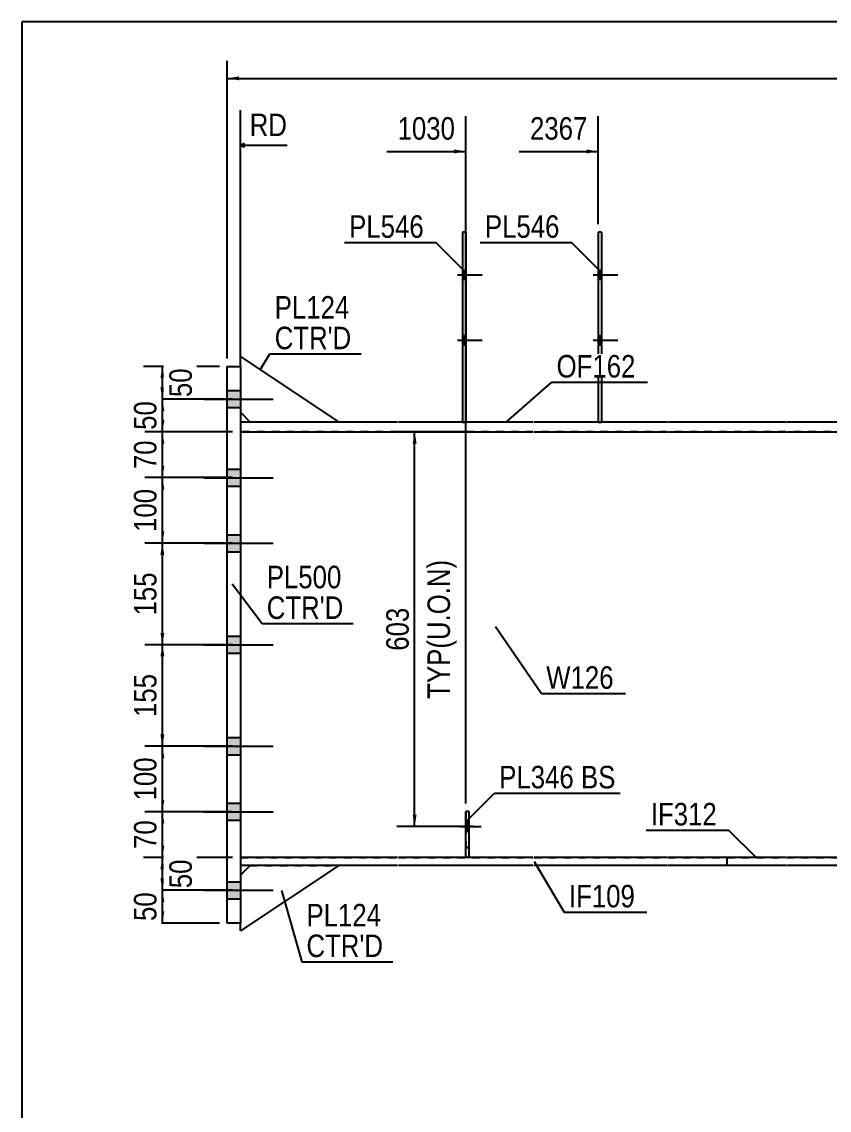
# Model space of a CAD drawing. Header units: millimetres. Extents: x -1029 to -626, y -192 to 86.
# Drawn here: x -1026.1 to -923.4, y -53 to 85.5 of the extents above; entities that cross this region are included whole.
import ezdxf

# ---------------------------------------------------------------- set-up
doc = ezdxf.new("R2010")
doc.units = ezdxf.units.MM
doc.linetypes.add('DXK_LINE_DOT1', pattern=[1.8814, 0.9407, -0.9407])
doc.linetypes.add('DXK_LINE_DOT2', pattern=[3.9198, 1.9599, -1.9599])
doc.styles.add('Arial Narrow', font='ARIALN.TTF', dxfattribs={"height": 0.2})

# ---------------------------------------------------------------- blocks, each defined once
blk = doc.blocks.new('Unknown-624476672-1210')
at = {"color": 5, "linetype": 'Continuous'}
for p, q in [((-626.15, 85.52), (-1026.15, 85.52)), ((-1026.15, 85.52), (-1026.15, -191.48))]:
    blk.add_line(p, q, dxfattribs=at)
blk = doc.blocks.new('Part-624476672-2196 - 1644')
at = {"color": 7, "linetype": 'DXK_LINE_DOT1'}
for p, q in [((-969.65, -14.97), (-969.65, -20.81)), ((-969.23, -14.97), (-969.65, -14.97)), ((-969.23, -20.81), (-969.23, -14.97)), ((-969.65, -20.81), (-969.23, -20.81))]:
    blk.add_line(p, q, dxfattribs=at)
blk = doc.blocks.new('Part-624476672-1694 - 1644')
at = {"color": 2, "linetype": 'Continuous'}
for p, q in [((-978.33, 34.58), (-998.33, 34.58)), ((-998.33, 33.33), (-978.33, 33.33)), ((-961.07, 34.58), (-978.23, 34.58)), ((-978.23, 33.33), (-961.07, 33.33)), ((-944.05, 34.58), (-960.97, 34.58)), ((-960.97, 33.33), (-944.05, 33.33)), ((-928.95, 34.58), (-943.95, 34.58)), ((-943.95, 33.33), (-928.95, 33.33)), ((-913.85, 34.58), (-928.85, 34.58)), ((-928.85, 33.33), (-913.85, 33.33)), ((-896.58, 34.58), (-913.75, 34.58)), ((-913.75, 33.33), (-896.58, 33.33)), ((-879.57, 34.58), (-896.48, 34.58)), ((-896.48, 33.33), (-879.57, 33.33)), ((-871.97, 34.58), (-879.47, 34.58)), ((-879.47, 33.33), (-871.97, 33.33)), ((-871.97, 34.58), (-871.97, 33.33))]:
    blk.add_line(p, q, dxfattribs=at)
at = {"color": 7, "linetype": 'DXK_LINE_DOT1'}
blk.add_line((-998.33, 34.58), (-998.33, 33.33), dxfattribs=at)
blk = doc.blocks.new('Part-624476672-2174 - 1644')
at = {"color": 2, "linetype": 'Continuous'}
for p, q in [((-969.65, -20.81), (-969.65, -14.97)), ((-969.23, -14.97), (-969.65, -14.97)), ((-969.23, -20.81), (-969.23, -14.97)), ((-969.65, -20.81), (-969.23, -20.81))]:
    blk.add_line(p, q, dxfattribs=at)
at = {"color": 7, "linetype": 'DXK_LINE_DOT1'}
blk.add_line((-969.65, -19.56), (-969.23, -19.56), dxfattribs=at)
blk = doc.blocks.new('Part-624476672-1743 - 1644')
at = {"color": 7, "linetype": 'DXK_LINE_DOT1'}
for p, q in [((-978.33, 33.33), (-998.33, 33.33)), ((-998.33, 33.33), (-998.33, -20.83)), ((-961.07, 33.33), (-978.23, 33.33)), ((-944.05, 33.33), (-960.97, 33.33)), ((-928.95, 33.33), (-943.95, 33.33)), ((-921.35, 33.33), (-928.85, 33.33)), ((-998.33, -20.83), (-978.33, -20.83)), ((-978.23, -20.83), (-961.07, -20.83)), ((-960.97, -20.83), (-944.05, -20.83)), ((-943.95, -20.83), (-928.95, -20.83)), ((-928.85, -20.83), (-921.35, -20.83))]:
    blk.add_line(p, q, dxfattribs=at)
at = {"color": 2, "linetype": 'Continuous'}
blk.add_line((-921.35, 33.33), (-921.35, -20.83), dxfattribs=at)
blk = doc.blocks.new('Part-624476672-2067 - 1644')
at = {"color": 2, "linetype": 'Continuous'}
for p, q in [((-952.38, 58.75), (-952.8, 58.75)), ((-952.8, 58.75), (-952.8, 34.58)), ((-952.38, 58.75), (-952.38, 34.58))]:
    blk.add_line(p, q, dxfattribs=at)
at = {"color": 7, "linetype": 'DXK_LINE_DOT1'}
blk.add_line((-952.8, 34.58), (-952.38, 34.58), dxfattribs=at)
blk = doc.blocks.new('Part-624476672-1765 - 1644')
at = {"color": 2, "linetype": 'Continuous'}
for p, q in [((-928.95, -20.83), (-936.45, -20.83)), ((-936.45, -20.83), (-936.45, -21.83)), ((-928.95, -21.83), (-936.45, -21.83)), ((-913.85, -20.83), (-928.85, -20.83)), ((-913.85, -21.83), (-928.85, -21.83)), ((-896.58, -20.83), (-913.75, -20.83)), ((-896.58, -21.83), (-913.75, -21.83)), ((-879.57, -20.83), (-896.48, -20.83)), ((-879.57, -21.83), (-896.48, -21.83)), ((-864.47, -20.83), (-879.47, -20.83)), ((-864.47, -21.83), (-879.47, -21.83)), ((-847.2, -20.83), (-864.37, -20.83)), ((-847.2, -21.83), (-864.37, -21.83)), ((-830.18, -20.83), (-847.1, -20.83)), ((-830.18, -21.83), (-847.1, -21.83)), ((-822.58, -20.83), (-830.08, -20.83)), ((-822.58, -21.83), (-830.08, -21.83)), ((-822.58, -20.83), (-822.58, -21.83))]:
    blk.add_line(p, q, dxfattribs=at)
blk = doc.blocks.new('Part-624476672-1809 - 1644')
at = {"color": 2, "linetype": 'Continuous'}
for p, q in [((-978.33, -20.83), (-998.33, -20.83)), ((-978.33, -21.83), (-998.33, -21.83)), ((-961.07, -20.83), (-978.23, -20.83)), ((-961.07, -21.83), (-978.23, -21.83)), ((-944.05, -20.83), (-960.97, -20.83)), ((-944.05, -21.83), (-960.97, -21.83)), ((-936.45, -20.83), (-943.95, -20.83)), ((-936.45, -21.83), (-943.95, -21.83)), ((-936.45, -20.83), (-936.45, -21.83))]:
    blk.add_line(p, q, dxfattribs=at)
blk = doc.blocks.new('Part-624476672-2025 - 1644')
at = {"color": 2, "linetype": 'Continuous'}
for p, q in [((-969.65, 58.75), (-970.07, 58.75)), ((-970.07, 58.75), (-970.07, 34.58)), ((-969.65, 58.75), (-969.65, 34.58))]:
    blk.add_line(p, q, dxfattribs=at)
at = {"color": 7, "linetype": 'DXK_LINE_DOT1'}
blk.add_line((-970.07, 34.58), (-969.65, 34.58), dxfattribs=at)
blk = doc.blocks.new('Part-624476672-2118 - 1644')
at = {"color": 2, "linetype": 'Continuous'}
for p, q in [((-1000, 41.67), (-998.33, 41.67)), ((-1000, -29.17), (-1000, 41.67)), ((-998.33, 41.67), (-998.33, -29.17)), ((-998.33, -29.17), (-1000, -29.17))]:
    blk.add_line(p, q, dxfattribs=at)
blk = doc.blocks.new('Part-624476672-2147 - 1644')
at = {"color": 2, "linetype": 'Continuous'}
for p, q in [((-998.33, 41.67), (-998.33, 42.92)), ((-998.33, 42.92), (-985.83, 34.58)), ((-998.33, 35.83), (-997.08, 34.58))]:
    blk.add_line(p, q, dxfattribs=at)
at = {"color": 7, "linetype": 'DXK_LINE_DOT1'}
for p, q in [((-998.33, 41.67), (-998.33, 35.83)), ((-985.83, 34.58), (-997.08, 34.58))]:
    blk.add_line(p, q, dxfattribs=at)
blk = doc.blocks.new('Part-624476672-2152 - 1644')
at = {"color": 2, "linetype": 'Continuous'}
for p, q in [((-985.83, -21.83), (-998.33, -30.17)), ((-997.08, -21.83), (-998.33, -23.08)), ((-998.33, -30.17), (-998.33, -29.17))]:
    blk.add_line(p, q, dxfattribs=at)
at = {"color": 7, "linetype": 'DXK_LINE_DOT1'}
blk.add_line((-997.08, -21.83), (-985.83, -21.83), dxfattribs=at)
blk = doc.blocks.new('Bolt-624476672-2260 - 1644')
at = {"linetype": 'Continuous'}
for points in [[(-969.65, 52.75), (-969.65, 53.91), (-970.07, 53.91), (-970.07, 52.75)], [(-969.65, 52.75), (-969.65, 53.91), (-970.07, 53.91), (-970.07, 52.75)], [(-969.65, 44.41), (-969.65, 45.58), (-970.07, 45.58), (-970.07, 44.41)], [(-969.65, 44.41), (-969.65, 45.58), (-970.07, 45.58), (-970.07, 44.41)]]:
    blk.add_hatch(color=3, dxfattribs=at).paths.add_polyline_path(points)
at = {"color": 3, "linetype": 'Continuous'}
for p, q in [((-970.73, 53.33), (-967.57, 53.33)), ((-970.73, 53.33), (-967.57, 53.33)), ((-970.07, 53.91), (-969.65, 53.91)), ((-970.07, 53.91), (-969.65, 53.91)), ((-970.07, 52.75), (-969.65, 52.75)), ((-970.07, 52.75), (-969.65, 52.75)), ((-970.73, 45), (-967.57, 45)), ((-970.73, 45), (-967.57, 45)), ((-970.07, 45.58), (-969.65, 45.58)), ((-970.07, 45.58), (-969.65, 45.58)), ((-970.07, 44.41), (-969.65, 44.41)), ((-970.07, 44.41), (-969.65, 44.41))]:
    blk.add_line(p, q, dxfattribs=at)
blk = doc.blocks.new('Bolt-624476672-2265 - 1644')
at = {"linetype": 'Continuous'}
for points in [[(-952.38, 52.75), (-952.38, 53.91), (-952.8, 53.91), (-952.8, 52.75)], [(-952.38, 52.75), (-952.38, 53.91), (-952.8, 53.91), (-952.8, 52.75)], [(-952.38, 44.41), (-952.38, 45.58), (-952.8, 45.58), (-952.8, 44.41)], [(-952.38, 44.41), (-952.38, 45.58), (-952.8, 45.58), (-952.8, 44.41)]]:
    blk.add_hatch(color=3, dxfattribs=at).paths.add_polyline_path(points)
at = {"color": 3, "linetype": 'Continuous'}
for p, q in [((-953.47, 53.33), (-950.3, 53.33)), ((-953.47, 53.33), (-950.3, 53.33)), ((-952.8, 53.91), (-952.38, 53.91)), ((-952.8, 53.91), (-952.38, 53.91)), ((-952.8, 52.75), (-952.38, 52.75)), ((-952.8, 52.75), (-952.38, 52.75)), ((-953.47, 45), (-950.3, 45)), ((-953.47, 45), (-950.3, 45)), ((-952.8, 45.58), (-952.38, 45.58)), ((-952.8, 45.58), (-952.38, 45.58)), ((-952.8, 44.41), (-952.38, 44.41)), ((-952.8, 44.41), (-952.38, 44.41))]:
    blk.add_line(p, q, dxfattribs=at)
blk = doc.blocks.new('Bolt-624476672-2267 - 1644')
at = {"linetype": 'Continuous'}
for points in [[(-1000, 38.58), (-1000, 36.42), (-998.33, 36.42), (-998.33, 38.58)], [(-1000, 38.58), (-1000, 36.42), (-998.33, 36.42), (-998.33, 38.58)], [(-1000, 28.58), (-1000, 26.42), (-998.33, 26.42), (-998.33, 28.58)], [(-1000, 28.58), (-1000, 26.42), (-998.33, 26.42), (-998.33, 28.58)], [(-1000, 20.25), (-1000, 18.08), (-998.33, 18.08), (-998.33, 20.25)], [(-1000, 20.25), (-1000, 18.08), (-998.33, 18.08), (-998.33, 20.25)], [(-1000, 7.33), (-1000, 5.17), (-998.33, 5.17), (-998.33, 7.33)], [(-1000, 7.33), (-1000, 5.17), (-998.33, 5.17), (-998.33, 7.33)], [(-1000, -5.58), (-1000, -7.75), (-998.33, -7.75), (-998.33, -5.58)], [(-1000, -5.58), (-1000, -7.75), (-998.33, -7.75), (-998.33, -5.58)], [(-1000, -13.92), (-1000, -16.08), (-998.33, -16.08), (-998.33, -13.92)], [(-1000, -13.92), (-1000, -16.08), (-998.33, -16.08), (-998.33, -13.92)], [(-1000, -23.92), (-1000, -26.08), (-998.33, -26.08), (-998.33, -23.92)], [(-1000, -23.92), (-1000, -26.08), (-998.33, -26.08), (-998.33, -23.92)]]:
    blk.add_hatch(color=3, dxfattribs=at).paths.add_polyline_path(points)
at = {"color": 3, "linetype": 'Continuous'}
for p, q in [((-1002.99, 37.5), (-994.17, 37.5)), ((-1002.99, 37.5), (-994.17, 37.5)), ((-1000, 38.58), (-998.33, 38.58)), ((-1000, 38.58), (-998.33, 38.58)), ((-1000, 36.42), (-998.33, 36.42)), ((-1000, 36.42), (-998.33, 36.42)), ((-1000, 28.58), (-998.33, 28.58)), ((-1000, 28.58), (-998.33, 28.58)), ((-1002.99, 27.5), (-994.17, 27.5)), ((-1002.99, 27.5), (-994.17, 27.5)), ((-1000, 26.42), (-998.33, 26.42)), ((-1000, 26.42), (-998.33, 26.42)), ((-1000, 20.25), (-998.33, 20.25)), ((-1000, 20.25), (-998.33, 20.25)), ((-1002.99, 19.17), (-994.17, 19.17)), ((-1002.99, 19.17), (-994.17, 19.17)), ((-1000, 18.08), (-998.33, 18.08)), ((-1000, 18.08), (-998.33, 18.08)), ((-1000, 7.33), (-998.33, 7.33)), ((-1000, 7.33), (-998.33, 7.33)), ((-1002.99, 6.25), (-994.17, 6.25)), ((-1002.99, 6.25), (-994.17, 6.25)), ((-1000, 5.17), (-998.33, 5.17)), ((-1000, 5.17), (-998.33, 5.17)), ((-1002.99, -6.67), (-994.17, -6.67)), ((-1002.99, -6.67), (-994.17, -6.67)), ((-1000, -5.58), (-998.33, -5.58)), ((-1000, -5.58), (-998.33, -5.58)), ((-1000, -7.75), (-998.33, -7.75)), ((-1000, -7.75), (-998.33, -7.75)), ((-1002.99, -15), (-994.17, -15)), ((-1002.99, -15), (-994.17, -15)), ((-1000, -13.92), (-998.33, -13.92)), ((-1000, -13.92), (-998.33, -13.92)), ((-1000, -16.08), (-998.33, -16.08)), ((-1000, -16.08), (-998.33, -16.08)), ((-1000, -23.92), (-998.33, -23.92)), ((-1000, -23.92), (-998.33, -23.92)), ((-1002.99, -25), (-994.17, -25)), ((-1002.99, -25), (-994.17, -25)), ((-1000, -26.08), (-998.33, -26.08)), ((-1000, -26.08), (-998.33, -26.08))]:
    blk.add_line(p, q, dxfattribs=at)
blk = doc.blocks.new('Bolt-624476672-2268 - 1644')
at = {"linetype": 'Continuous'}
blk.add_hatch(color=3, dxfattribs=at).paths.add_polyline_path([(-969.23, -17.47), (-969.23, -16.31), (-969.65, -16.31), (-969.65, -17.47)])
at = {"color": 3, "linetype": 'Continuous'}
for p, q in [((-969.65, -16.31), (-969.23, -16.31)), ((-970.44, -16.89), (-967.69, -16.89)), ((-969.65, -17.47), (-969.23, -17.47))]:
    blk.add_line(p, q, dxfattribs=at)
blk = doc.blocks.new('Bolt-624476672-2269 - 1644')
at = {"color": 3, "linetype": 'DXK_LINE_DOT2'}
for p, q in [((-969.65, -16.31), (-969.23, -16.31)), ((-970.44, -16.89), (-967.69, -16.89)), ((-969.65, -17.47), (-969.23, -17.47))]:
    blk.add_line(p, q, dxfattribs=at)
blk = doc.blocks.new('StraightDimension-624476672-2835 - 1644')
at = {"linetype": 'Continuous'}
for points in [[(-976.42, 31.83), (-976.17, 33.33), (-975.92, 31.83)], [(-975.92, -15.39), (-976.17, -16.89), (-976.42, -15.39)]]:
    blk.add_hatch(color=7, dxfattribs=at).paths.add_polyline_path(points)
at = {"color": 7, "linetype": 'Continuous'}
for p, q in [((-968.71, 33.33), (-978.42, 33.33)), ((-976.17, -16.89), (-976.17, 33.33)), ((-968.71, -16.89), (-978.42, -16.89))]:
    blk.add_line(p, q, dxfattribs=at)
at = {"color": 0, "linetype": 'Continuous'}
blk.add_wipeout([(-971.07, 17.67), (-975.27, 17.67), (-975.27, -1.23), (-971.07, -1.23)], dxfattribs=at)
at = {"color": 3, "linetype": 'Continuous', "style": 'Arial Narrow'}
blk.add_text('TYP(U.O.N)', height=2.863, rotation=90.0002, dxfattribs=at).set_placement((-971.67, -0.63))
at = {"color": 0}
blk.add_wipeout([(-976.32, 11.56), (-980.52, 11.56), (-980.52, 4.88), (-976.32, 4.88)], dxfattribs=at)
at = {"color": 3, "style": 'Arial Narrow'}
blk.add_text('603', height=2.863, rotation=90.0002, dxfattribs=at).set_placement((-976.92, 5.48))
blk = doc.blocks.new('StraightDimension-624476672-7460 - 1644')
at = {"linetype": 'Continuous'}
blk.add_hatch(color=7, dxfattribs=at).paths.add_polyline_path([(-954.3, 69.27), (-952.8, 69.02), (-954.3, 68.77)])
at = {"color": 7, "linetype": 'Continuous'}
for p, q in [((-952.8, 59.75), (-952.8, 73.52)), ((-962.86, 69.02), (-952.8, 69.02))]:
    blk.add_line(p, q, dxfattribs=at)
at = {"color": 0}
blk.add_wipeout([(-953.58, 69.92), (-953.58, 74.12), (-962.09, 74.12), (-962.09, 69.92)], dxfattribs=at)
at = {"color": 3, "style": 'Arial Narrow'}
blk.add_text('2367', height=2.863, dxfattribs=at).set_placement((-961.49, 70.52))
blk = doc.blocks.new('StraightDimension-624476672-2683 - 1644')
at = {"linetype": 'Continuous'}
blk.add_hatch(color=7, dxfattribs=at).paths.add_polyline_path([(-998.5, 78.07), (-1000, 78.32), (-998.5, 78.57)])
at = {"color": 7, "linetype": 'Continuous'}
for p, q in [((-1000, 42.67), (-1000, 80.57)), ((-1000, 78.32), (-660.29, 78.32))]:
    blk.add_line(p, q, dxfattribs=at)
blk = doc.blocks.new('StraightDimension-624476672-5028 - 1644')
at = {"linetype": 'Continuous'}
for points in [[(-1008.51, 40.17), (-1008.26, 41.67), (-1008.01, 40.17)], [(-1008.01, 39), (-1008.26, 37.5), (-1008.51, 39)]]:
    blk.add_hatch(color=7, dxfattribs=at).paths.add_polyline_path(points)
at = {"color": 7, "linetype": 'Continuous'}
for p, q in [((-1001, 41.67), (-1010.66, 41.67)), ((-1008.26, 37.5), (-1008.26, 41.67)), ((-999.33, 37.5), (-1010.66, 37.5))]:
    blk.add_line(p, q, dxfattribs=at)
at = {"color": 0}
blk.add_wipeout([(-1003.91, 42.01), (-1008.11, 42.01), (-1008.11, 37.16), (-1003.91, 37.16)], dxfattribs=at)
at = {"color": 3, "style": 'Arial Narrow'}
blk.add_text('50', height=2.863, rotation=90.0002, dxfattribs=at).set_placement((-1004.51, 37.76))
blk = doc.blocks.new('StraightDimension-624476672-5029 - 1644')
at = {"linetype": 'Continuous'}
for points in [[(-1008.51, 36), (-1008.26, 37.5), (-1008.01, 36)], [(-1008.01, 34.83), (-1008.26, 33.33), (-1008.51, 34.83)]]:
    blk.add_hatch(color=7, dxfattribs=at).paths.add_polyline_path(points)
at = {"color": 7, "linetype": 'Continuous'}
for p, q in [((-999.33, 37.5), (-1010.51, 37.5)), ((-1008.26, 33.33), (-1008.26, 37.5)), ((-999.33, 33.33), (-1010.51, 33.33))]:
    blk.add_line(p, q, dxfattribs=at)
at = {"color": 0}
blk.add_wipeout([(-1008.41, 37.85), (-1012.61, 37.85), (-1012.61, 32.99), (-1008.41, 32.99)], dxfattribs=at)
at = {"color": 3, "style": 'Arial Narrow'}
blk.add_text('50', height=2.863, rotation=90.0002, dxfattribs=at).set_placement((-1009.01, 33.59))
blk = doc.blocks.new('StraightDimension-624476672-5030 - 1644')
at = {"linetype": 'Continuous'}
for points in [[(-1008.51, 31.83), (-1008.26, 33.33), (-1008.01, 31.83)], [(-1008.01, 29.01), (-1008.26, 27.51), (-1008.51, 29.01)]]:
    blk.add_hatch(color=7, dxfattribs=at).paths.add_polyline_path(points)
at = {"color": 7, "linetype": 'Continuous'}
for p, q in [((-999.33, 33.33), (-1010.51, 33.33)), ((-1008.26, 27.51), (-1008.26, 33.33)), ((-999.33, 27.51), (-1010.51, 27.51))]:
    blk.add_line(p, q, dxfattribs=at)
at = {"color": 0}
blk.add_wipeout([(-1008.41, 32.85), (-1012.61, 32.85), (-1012.61, 27.99), (-1008.41, 27.99)], dxfattribs=at)
at = {"color": 3, "style": 'Arial Narrow'}
blk.add_text('70', height=2.863, rotation=90.0002, dxfattribs=at).set_placement((-1009.01, 28.59))
blk = doc.blocks.new('StraightDimension-624476672-5031 - 1644')
at = {"linetype": 'Continuous'}
for points in [[(-1008.51, 26.01), (-1008.26, 27.51), (-1008.01, 26.01)], [(-1008.01, 20.67), (-1008.26, 19.17), (-1008.51, 20.67)]]:
    blk.add_hatch(color=7, dxfattribs=at).paths.add_polyline_path(points)
at = {"color": 7, "linetype": 'Continuous'}
for p, q in [((-999.33, 27.51), (-1010.51, 27.51)), ((-1008.26, 19.17), (-1008.26, 27.51)), ((-999.33, 19.17), (-1010.51, 19.17))]:
    blk.add_line(p, q, dxfattribs=at)
at = {"color": 0}
blk.add_wipeout([(-1008.41, 26.68), (-1012.61, 26.68), (-1012.61, 20), (-1008.41, 20)], dxfattribs=at)
at = {"color": 3, "style": 'Arial Narrow'}
blk.add_text('100', height=2.863, rotation=90.0002, dxfattribs=at).set_placement((-1009.01, 20.6))
blk = doc.blocks.new('StraightDimension-624476672-5032 - 1644')
at = {"linetype": 'Continuous'}
for points in [[(-1008.51, 17.67), (-1008.26, 19.17), (-1008.01, 17.67)], [(-1008.01, 7.75), (-1008.26, 6.25), (-1008.51, 7.75)]]:
    blk.add_hatch(color=7, dxfattribs=at).paths.add_polyline_path(points)
at = {"color": 7, "linetype": 'Continuous'}
for p, q in [((-999.33, 19.17), (-1010.51, 19.17)), ((-1008.26, 6.25), (-1008.26, 19.17)), ((-999.33, 6.25), (-1010.51, 6.25))]:
    blk.add_line(p, q, dxfattribs=at)
at = {"color": 0}
blk.add_wipeout([(-1008.41, 16.05), (-1012.61, 16.05), (-1012.61, 9.37), (-1008.41, 9.37)], dxfattribs=at)
at = {"color": 3, "style": 'Arial Narrow'}
blk.add_text('155', height=2.863, rotation=90.0002, dxfattribs=at).set_placement((-1009.01, 9.97))
blk = doc.blocks.new('StraightDimension-624476672-5033 - 1644')
at = {"linetype": 'Continuous'}
for points in [[(-1008.51, 4.75), (-1008.26, 6.25), (-1008.01, 4.75)], [(-1008.01, -5.17), (-1008.26, -6.67), (-1008.51, -5.17)]]:
    blk.add_hatch(color=7, dxfattribs=at).paths.add_polyline_path(points)
at = {"color": 7, "linetype": 'Continuous'}
for p, q in [((-999.33, 6.25), (-1010.51, 6.25)), ((-1008.26, -6.67), (-1008.26, 6.25)), ((-999.33, -6.67), (-1010.51, -6.67))]:
    blk.add_line(p, q, dxfattribs=at)
at = {"color": 0}
blk.add_wipeout([(-1008.41, 3.13), (-1012.61, 3.13), (-1012.61, -3.55), (-1008.41, -3.55)], dxfattribs=at)
at = {"color": 3, "style": 'Arial Narrow'}
blk.add_text('155', height=2.863, rotation=90.0002, dxfattribs=at).set_placement((-1009.01, -2.95))
blk = doc.blocks.new('StraightDimension-624476672-5034 - 1644')
at = {"linetype": 'Continuous'}
for points in [[(-1008.51, -8.17), (-1008.26, -6.67), (-1008.01, -8.17)], [(-1008.01, -13.5), (-1008.26, -15), (-1008.51, -13.5)]]:
    blk.add_hatch(color=7, dxfattribs=at).paths.add_polyline_path(points)
at = {"color": 7, "linetype": 'Continuous'}
for p, q in [((-999.33, -6.67), (-1010.51, -6.67)), ((-1008.26, -15), (-1008.26, -6.67)), ((-999.33, -15), (-1010.51, -15))]:
    blk.add_line(p, q, dxfattribs=at)
at = {"color": 0}
blk.add_wipeout([(-1008.41, -7.49), (-1012.61, -7.49), (-1012.61, -14.17), (-1008.41, -14.17)], dxfattribs=at)
at = {"color": 3, "style": 'Arial Narrow'}
blk.add_text('100', height=2.863, rotation=90.0002, dxfattribs=at).set_placement((-1009.01, -13.57))
blk = doc.blocks.new('StraightDimension-624476672-5035 - 1644')
at = {"linetype": 'Continuous'}
for points in [[(-1008.51, -16.5), (-1008.26, -15), (-1008.01, -16.5)], [(-1008.01, -19.33), (-1008.26, -20.83), (-1008.51, -19.33)]]:
    blk.add_hatch(color=7, dxfattribs=at).paths.add_polyline_path(points)
at = {"color": 7, "linetype": 'Continuous'}
for p, q in [((-999.33, -15), (-1010.51, -15)), ((-1008.26, -20.83), (-1008.26, -15)), ((-999.33, -20.83), (-1010.51, -20.83))]:
    blk.add_line(p, q, dxfattribs=at)
at = {"color": 0}
blk.add_wipeout([(-1008.41, -15.49), (-1012.61, -15.49), (-1012.61, -20.34), (-1008.41, -20.34)], dxfattribs=at)
at = {"color": 3, "style": 'Arial Narrow'}
blk.add_text('70', height=2.863, rotation=90.0002, dxfattribs=at).set_placement((-1009.01, -19.74))
blk = doc.blocks.new('StraightDimension-624476672-5036 - 1644')
at = {"linetype": 'Continuous'}
for points in [[(-1008.51, -22.33), (-1008.26, -20.83), (-1008.01, -22.33)], [(-1008.01, -23.5), (-1008.26, -25), (-1008.51, -23.5)]]:
    blk.add_hatch(color=7, dxfattribs=at).paths.add_polyline_path(points)
at = {"color": 7, "linetype": 'Continuous'}
for p, q in [((-999.33, -20.83), (-1010.66, -20.83)), ((-1008.26, -25), (-1008.26, -20.83)), ((-999.33, -25), (-1010.66, -25))]:
    blk.add_line(p, q, dxfattribs=at)
at = {"color": 0}
blk.add_wipeout([(-1003.91, -20.49), (-1008.11, -20.49), (-1008.11, -25.34), (-1003.91, -25.34)], dxfattribs=at)
at = {"color": 3, "style": 'Arial Narrow'}
blk.add_text('50', height=2.863, rotation=90.0002, dxfattribs=at).set_placement((-1004.51, -24.74))
blk = doc.blocks.new('StraightDimension-624476672-5037 - 1644')
at = {"linetype": 'Continuous'}
for points in [[(-1008.51, -26.5), (-1008.26, -25), (-1008.01, -26.5)], [(-1008.01, -27.67), (-1008.26, -29.17), (-1008.51, -27.67)]]:
    blk.add_hatch(color=7, dxfattribs=at).paths.add_polyline_path(points)
at = {"color": 7, "linetype": 'Continuous'}
for p, q in [((-999.33, -25), (-1010.51, -25)), ((-1008.26, -29.17), (-1008.26, -25)), ((-1001, -29.17), (-1010.51, -29.17))]:
    blk.add_line(p, q, dxfattribs=at)
at = {"color": 0}
blk.add_wipeout([(-1008.41, -24.65), (-1012.61, -24.65), (-1012.61, -29.51), (-1008.41, -29.51)], dxfattribs=at)
at = {"color": 3, "style": 'Arial Narrow'}
blk.add_text('50', height=2.863, rotation=90.0002, dxfattribs=at).set_placement((-1009.01, -28.91))
blk = doc.blocks.new('StraightDimension-624476672-7461 - 1644')
at = {"linetype": 'Continuous'}
blk.add_hatch(color=7, dxfattribs=at).paths.add_polyline_path([(-971.15, 69.27), (-969.65, 69.02), (-971.15, 68.77)])
at = {"color": 7, "linetype": 'Continuous'}
for p, q in [((-969.65, -13.97), (-969.65, 73.52)), ((-979.71, 69.02), (-969.65, 69.02))]:
    blk.add_line(p, q, dxfattribs=at)
at = {"color": 0, "linetype": 'Continuous'}
blk.add_wipeout([(-991.8, 70.37), (-991.8, 74.57), (-997.75, 74.57), (-997.75, 70.37)], dxfattribs=at)
at = {"color": 7, "linetype": 'Continuous'}
for p, q in [((-998.33, 42.67), (-998.33, 74.27)), ((-997.83, 70.02), (-998.33, 69.77)), ((-997.83, 69.52), (-998.33, 69.77)), ((-992.4, 69.77), (-998.33, 69.77))]:
    blk.add_line(p, q, dxfattribs=at)
at = {"color": 3, "linetype": 'Continuous', "style": 'Arial Narrow'}
blk.add_text('RD', height=2.863, dxfattribs=at).set_placement((-997.15, 70.97))
at = {"color": 0}
blk.add_wipeout([(-970.43, 69.92), (-970.43, 74.12), (-978.94, 74.12), (-978.94, 69.92)], dxfattribs=at)
at = {"color": 3, "style": 'Arial Narrow'}
blk.add_text('1030', height=2.863, dxfattribs=at).set_placement((-978.34, 70.52))
blk = doc.blocks.new('Mark-624476672-2063 - 1644')
at = {"color": 7, "linetype": 'Continuous'}
blk.add_line((-952.69, 53.89), (-956.23, 57.43), dxfattribs=at)
at = {"color": 0}
blk.add_wipeout([(-957.73, 58.03), (-957.73, 61.03), (-967.23, 61.03), (-967.23, 58.03)], dxfattribs=at)
blk.add_wipeout([(-957.73, 58.03), (-957.73, 61.03), (-967.23, 61.03), (-967.23, 58.03)], dxfattribs=at)
at = {"color": 7, "linetype": 'Continuous'}
blk.add_line((-967.83, 57.43), (-956.23, 57.43), dxfattribs=at)
at = {"color": 3, "style": 'Arial Narrow'}
blk.add_text('PL546', height=2.863, dxfattribs=at).set_placement((-967.23, 58.03))
blk = doc.blocks.new('Mark-624476672-1690 - 1644')
at = {"color": 0}
blk.add_wipeout([(-948.06, 40.25), (-948.06, 43.25), (-958.11, 43.25), (-958.11, 40.25)], dxfattribs=at)
blk.add_wipeout([(-948.06, 40.25), (-948.06, 43.25), (-958.11, 43.25), (-958.11, 40.25)], dxfattribs=at)
at = {"color": 7, "linetype": 'Continuous'}
for p, q in [((-964.54, 34.58), (-958.71, 39.65)), ((-958.71, 39.65), (-946.56, 39.65))]:
    blk.add_line(p, q, dxfattribs=at)
at = {"color": 3, "style": 'Arial Narrow'}
blk.add_text('OF162', height=2.863, dxfattribs=at).set_placement((-958.11, 40.25))
blk = doc.blocks.new('Mark-624476672-2021 - 1644')
at = {"color": 7, "linetype": 'Continuous'}
blk.add_line((-969.96, 53.89), (-973.49, 57.43), dxfattribs=at)
at = {"color": 0}
blk.add_wipeout([(-974.99, 58.03), (-974.99, 61.03), (-984.5, 61.03), (-984.5, 58.03)], dxfattribs=at)
blk.add_wipeout([(-974.99, 58.03), (-974.99, 61.03), (-984.5, 61.03), (-984.5, 58.03)], dxfattribs=at)
at = {"color": 7, "linetype": 'Continuous'}
blk.add_line((-985.1, 57.43), (-973.49, 57.43), dxfattribs=at)
at = {"color": 3, "style": 'Arial Narrow'}
blk.add_text('PL546', height=2.863, dxfattribs=at).set_placement((-984.5, 58.03))
blk = doc.blocks.new('Mark-624476672-1739 - 1644')
at = {"color": 0}
blk.add_wipeout([(-950.84, 0.64), (-950.84, 3.64), (-959.43, 3.64), (-959.43, 0.64)], dxfattribs=at)
blk.add_wipeout([(-950.84, 0.64), (-950.84, 3.64), (-959.43, 3.64), (-959.43, 0.64)], dxfattribs=at)
at = {"color": 7, "linetype": 'Continuous'}
for p, q in [((-965.86, 8.57), (-960.03, 0.04)), ((-960.03, 0.04), (-949.34, 0.04))]:
    blk.add_line(p, q, dxfattribs=at)
at = {"color": 3, "style": 'Arial Narrow'}
blk.add_text('W126', height=2.863, dxfattribs=at).set_placement((-959.43, 0.64))
blk = doc.blocks.new('Mark-624476672-1761 - 1644')
at = {"color": 7, "linetype": 'Continuous'}
blk.add_line((-932.68, -20.88), (-936.22, -17.35), dxfattribs=at)
at = {"color": 0}
blk.add_wipeout([(-937.72, -16.75), (-937.72, -13.75), (-946.12, -13.75), (-946.12, -16.75)], dxfattribs=at)
blk.add_wipeout([(-937.72, -16.75), (-937.72, -13.75), (-946.12, -13.75), (-946.12, -16.75)], dxfattribs=at)
at = {"color": 7, "linetype": 'Continuous'}
blk.add_line((-946.72, -17.35), (-936.22, -17.35), dxfattribs=at)
at = {"color": 3, "style": 'Arial Narrow'}
blk.add_text('IF312', height=2.863, dxfattribs=at).set_placement((-946.12, -16.75))
blk = doc.blocks.new('Mark-624476672-2143 - 1644')
at = {"color": 0}
for points in [[(-984.46, 47.75), (-984.46, 50.75), (-993.97, 50.75), (-993.97, 47.75)], [(-984.21, 43.85), (-984.21, 46.85), (-993.97, 46.85), (-993.97, 43.85)]]:
    blk.add_wipeout(points, dxfattribs=at)
for points in [[(-984.46, 47.75), (-984.46, 50.75), (-993.97, 50.75), (-993.97, 47.75)], [(-984.21, 43.85), (-984.21, 46.85), (-993.97, 46.85), (-993.97, 43.85)]]:
    blk.add_wipeout(points, dxfattribs=at)
at = {"color": 7, "linetype": 'Continuous'}
for p, q in [((-995.81, 41.23), (-994.57, 43.25)), ((-994.57, 43.25), (-982.96, 43.25))]:
    blk.add_line(p, q, dxfattribs=at)
at = {"color": 3, "style": 'Arial Narrow'}
blk.add_text('PL124', height=2.863, dxfattribs=at).set_placement((-993.97, 47.75))
at = {"color": 1, "style": 'Arial Narrow'}
blk.add_text("CTR'D", height=2.863, dxfattribs=at).set_placement((-993.97, 43.85))
blk = doc.blocks.new('Mark-624476672-1805 - 1644')
at = {"color": 0}
blk.add_wipeout([(-948.13, -27.18), (-948.13, -24.18), (-956.54, -24.18), (-956.54, -27.18)], dxfattribs=at)
blk.add_wipeout([(-948.13, -27.18), (-948.13, -24.18), (-956.54, -24.18), (-956.54, -27.18)], dxfattribs=at)
at = {"color": 7, "linetype": 'Continuous'}
for p, q in [((-960.98, -21.36), (-957.14, -27.78)), ((-957.14, -27.78), (-946.63, -27.78))]:
    blk.add_line(p, q, dxfattribs=at)
at = {"color": 3, "style": 'Arial Narrow'}
blk.add_text('IF109', height=2.863, dxfattribs=at).set_placement((-956.54, -27.18))
blk = doc.blocks.new('Mark-624476672-2114 - 1644')
at = {"color": 0}
for points in [[(-985.47, 13.43), (-985.47, 16.43), (-994.98, 16.43), (-994.98, 13.43)], [(-985.22, 9.53), (-985.22, 12.53), (-994.98, 12.53), (-994.98, 9.53)]]:
    blk.add_wipeout(points, dxfattribs=at)
for points in [[(-985.47, 13.43), (-985.47, 16.43), (-994.98, 16.43), (-994.98, 13.43)], [(-985.22, 9.53), (-985.22, 12.53), (-994.98, 12.53), (-994.98, 9.53)]]:
    blk.add_wipeout(points, dxfattribs=at)
at = {"color": 7, "linetype": 'Continuous'}
for p, q in [((-999.38, 13.99), (-995.58, 8.93)), ((-995.58, 8.93), (-983.97, 8.93))]:
    blk.add_line(p, q, dxfattribs=at)
at = {"color": 3, "style": 'Arial Narrow'}
blk.add_text('PL500', height=2.863, dxfattribs=at).set_placement((-994.98, 13.43))
at = {"color": 1, "style": 'Arial Narrow'}
blk.add_text("CTR'D", height=2.863, dxfattribs=at).set_placement((-994.98, 9.53))
blk = doc.blocks.new('Mark-624476672-2148 - 1644')
at = {"color": 0}
for points in [[(-980.43, -29.6), (-980.43, -26.6), (-989.93, -26.6), (-989.93, -29.6)], [(-980.18, -33.5), (-980.18, -30.5), (-989.93, -30.5), (-989.93, -33.5)]]:
    blk.add_wipeout(points, dxfattribs=at)
for points in [[(-980.43, -29.6), (-980.43, -26.6), (-989.93, -26.6), (-989.93, -29.6)], [(-980.18, -33.5), (-980.18, -30.5), (-989.93, -30.5), (-989.93, -33.5)]]:
    blk.add_wipeout(points, dxfattribs=at)
at = {"color": 7, "linetype": 'Continuous'}
for p, q in [((-993.11, -25.04), (-990.53, -34.1)), ((-990.53, -34.1), (-978.93, -34.1))]:
    blk.add_line(p, q, dxfattribs=at)
at = {"color": 3, "style": 'Arial Narrow'}
blk.add_text('PL124', height=2.863, dxfattribs=at).set_placement((-989.93, -29.6))
at = {"color": 1, "style": 'Arial Narrow'}
blk.add_text("CTR'D", height=2.863, dxfattribs=at).set_placement((-989.93, -33.5))
blk = doc.blocks.new('MarkSet-624476672-2882 - 1644')
at = {"color": 0}
for points in [[(-955.9, -12.03), (-955.9, -9.03), (-965.41, -9.03), (-965.41, -12.03)], [(-950.62, -12.03), (-950.62, -9.03), (-955, -9.03), (-955, -12.03)]]:
    blk.add_wipeout(points, dxfattribs=at)
for points in [[(-955.9, -12.03), (-955.9, -9.03), (-965.41, -9.03), (-965.41, -12.03)], [(-950.62, -12.03), (-950.62, -9.03), (-955, -9.03), (-955, -12.03)]]:
    blk.add_wipeout(points, dxfattribs=at)
at = {"color": 7, "linetype": 'Continuous'}
for p, q in [((-969.54, -16.17), (-966.01, -12.63)), ((-966.01, -12.63), (-950.02, -12.63))]:
    blk.add_line(p, q, dxfattribs=at)
at = {"color": 3, "style": 'Arial Narrow'}
for s, p in [('PL346', (-965.41, -12.03)), ('BS', (-955, -12.03))]:
    blk.add_text(s, height=2.863, dxfattribs=at).set_placement(p)

msp = doc.modelspace()

# ---------------------------------------------------------------- block references
for name in ['Unknown-624476672-1210', 'Part-624476672-2025 - 1644', 'Part-624476672-2067 - 1644', 'Bolt-624476672-2260 - 1644', 'Bolt-624476672-2265 - 1644', 'Part-624476672-2118 - 1644', 'Part-624476672-2147 - 1644', 'Bolt-624476672-2267 - 1644', 'Part-624476672-1694 - 1644', 'Part-624476672-1743 - 1644', 'Part-624476672-2196 - 1644', 'Part-624476672-2174 - 1644', 'Bolt-624476672-2268 - 1644', 'Bolt-624476672-2269 - 1644', 'Part-624476672-1809 - 1644', 'Part-624476672-2152 - 1644', 'Part-624476672-1765 - 1644']:
    msp.add_blockref(name, (0, 0))

# ---------------------------------------------------------------- next in the draw order: block references
for name in ['StraightDimension-624476672-7460 - 1644', 'StraightDimension-624476672-2835 - 1644', 'Mark-624476672-1761 - 1644', 'Mark-624476672-2148 - 1644']:
    msp.add_blockref(name, (0, 0))

# ---------------------------------------------------------------- next in the draw order: block references
for name in ['StraightDimension-624476672-2683 - 1644', 'Mark-624476672-1805 - 1644']:
    msp.add_blockref(name, (0, 0))

# ---------------------------------------------------------------- next in the draw order: block references
for name in ['StraightDimension-624476672-7461 - 1644', 'Mark-624476672-2063 - 1644', 'Mark-624476672-1690 - 1644', 'StraightDimension-624476672-5028 - 1644', 'Mark-624476672-1739 - 1644']:
    msp.add_blockref(name, (0, 0))

# ---------------------------------------------------------------- next in the draw order: block references
for name in ['Mark-624476672-2021 - 1644', 'Mark-624476672-2143 - 1644', 'StraightDimension-624476672-5029 - 1644', 'MarkSet-624476672-2882 - 1644']:
    msp.add_blockref(name, (0, 0))

# ---------------------------------------------------------------- next in the draw order: block references
msp.add_blockref('StraightDimension-624476672-5030 - 1644', (0, 0))

# ---------------------------------------------------------------- next in the draw order: block references
msp.add_blockref('StraightDimension-624476672-5031 - 1644', (0, 0))

# ---------------------------------------------------------------- next in the draw order: block references
msp.add_blockref('StraightDimension-624476672-5032 - 1644', (0, 0))

# ---------------------------------------------------------------- next in the draw order: block references
for name in ['Mark-624476672-2114 - 1644', 'StraightDimension-624476672-5033 - 1644']:
    msp.add_blockref(name, (0, 0))

# ---------------------------------------------------------------- next in the draw order: block references
msp.add_blockref('StraightDimension-624476672-5034 - 1644', (0, 0))

# ---------------------------------------------------------------- next in the draw order: block references
msp.add_blockref('StraightDimension-624476672-5035 - 1644', (0, 0))

# ---------------------------------------------------------------- next in the draw order: block references
msp.add_blockref('StraightDimension-624476672-5036 - 1644', (0, 0))

# ---------------------------------------------------------------- next in the draw order: block references
msp.add_blockref('StraightDimension-624476672-5037 - 1644', (0, 0))

doc.saveas('drawing.dxf')
